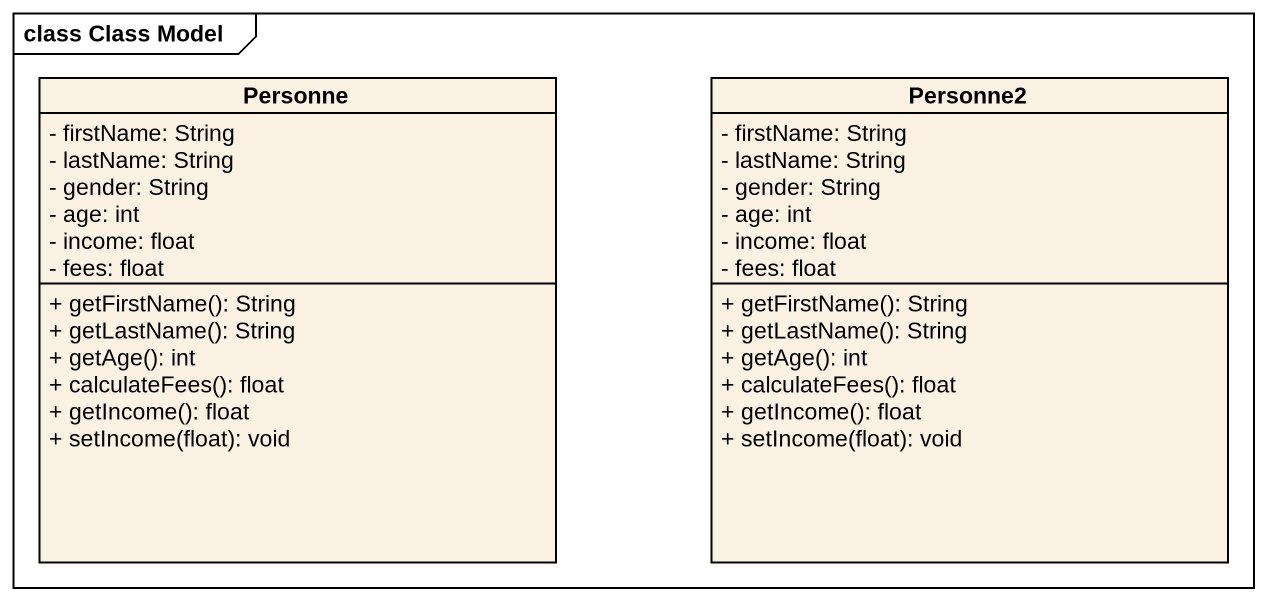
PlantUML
@startuml
mainframe class Class Model
hide circle
hide empty members
skinparam classAttributeIconSize 0
class Personne {
  - firstName: String
  - lastName: String
  - gender: String
  - age: int
  - income: float
  - fees: float
  + getFirstName(): String
  + getLastName(): String
  + getAge(): int
  + calculateFees(): float
  + getIncome(): float
  + setIncome(float): void
}
class Personne2 {
  - firstName: String
  - lastName: String
  - gender: String
  - age: int
  - income: float
  - fees: float
  + getFirstName(): String
  + getLastName(): String
  + getAge(): int
  + calculateFees(): float
  + getIncome(): float
  + setIncome(float): void
}
@enduml
